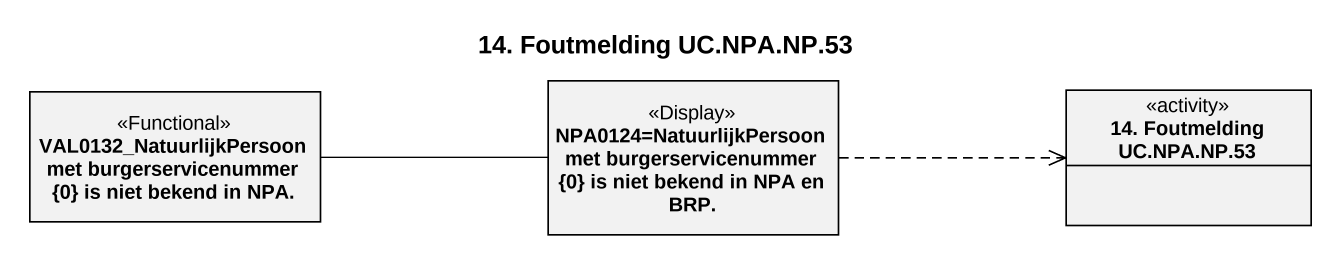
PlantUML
@startuml
title 14. Foutmelding UC.NPA.NP.53
hide circle
hide empty members
class "VAL0132_NatuurlijkPersoon met burgerservicenummer {0} is niet bekend in NPA." as VAL0132_NatuurlijkPersoon <<Functional>>
class "NPA0124=NatuurlijkPersoon met burgerservicenummer {0} is niet bekend in NPA en BRP." as NPA0124_NatuurlijkPersoon <<Display>>
class "14. Foutmelding UC.NPA.NP.53" as c14_Foutmelding_UC_NPA_NP_53 <<activity>>
VAL0132_NatuurlijkPersoon -right- NPA0124_NatuurlijkPersoon
NPA0124_NatuurlijkPersoon .right.> c14_Foutmelding_UC_NPA_NP_53
@enduml
